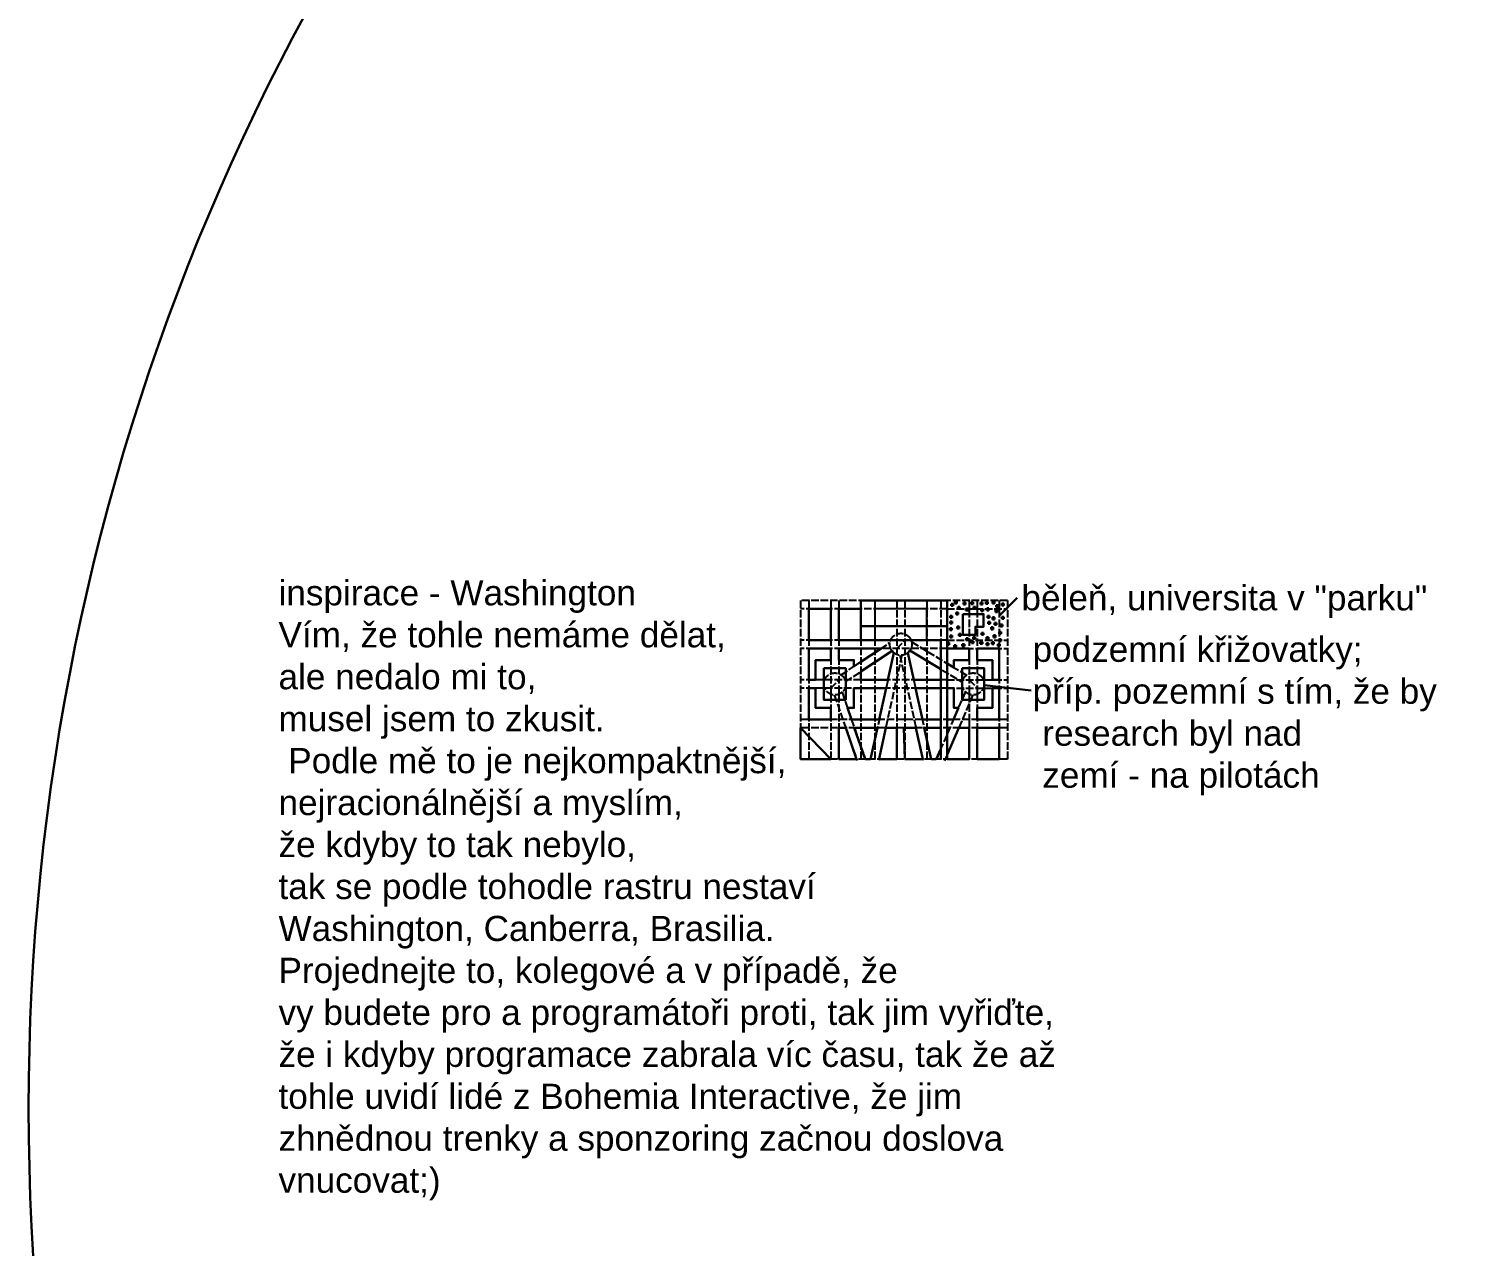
# Model space of a CAD drawing. Header units: millimetres. Extents: x -14568604 to 2614826, y -15966657 to 4339860.
# Drawn here: x -14568604 to -12293674, y -7589593 to -5654288 of the extents above; entities that cross this region are included whole.
import ezdxf

# ---------------------------------------------------------------- set-up
doc = ezdxf.new("R2010")
doc.units = ezdxf.units.MM
doc.linetypes.add('ACAD_ISO02W100', pattern=[15, 12, -3])
for name, color, linetype, lineweight in [('master plan', 7, 'Continuous', 30), ('research centra', 220, 'Continuous', 30), ('universita', 90, 'Continuous', 30), ('vodní plocha', 130, 'Continuous', 30)]:
    doc.layers.add(name, color=color, linetype=linetype, lineweight=lineweight)
doc.layers.add('občanská vybavenost', color=170, linetype='Continuous')
doc.layers.add('základní mřížka', color=50, linetype='ACAD_ISO02W100')
doc.styles.get("Standard").update_dxf_attribs({"font": 'arial.ttf'})

msp = doc.modelspace()

# ---------------------------------------------------------------- linework, layer by layer
at = {"layer": 'master plan', "ltscale": 1000}
for points in [[(-13328250.638, -6576267.398), (-13328250.638, -6626267.398), (-13293250.638, -6626267.398), (-13293250.638, -6576267.398), (-13328250.638, -6576267.398)], [(-13280250.638, -6576267.398), (-13280250.638, -6626267.398), (-13245250.647, -6626267.398), (-13245250.657, -6576267.398), (-13280250.638, -6576267.398)], [(-13245250.638, -6603787.048), (-13108250.638, -6603787.048)], [(-13317250.638, -6689267.398), (-13328250.638, -6689267.398), (-13328250.638, -6639267.391), (-13293250.638, -6639267.391), (-13293250.638, -6657767.401), (-13317250.638, -6657767.401), (-13317250.638, -6689267.398)], [(-13280250.638, -6657767.401), (-13280250.638, -6639267.398), (-13213167.395, -6639267.398), (-13245250.638, -6660503.45), (-13256250.638, -6667784.402), (-13256250.638, -6657767.401), (-13280250.638, -6657767.401)], [(-13161262.454, -6689267.398), (-13170690.649, -6646329.354), (-13167279.442, -6642607.85), (-13118250.638, -6672238.301), (-13118250.638, -6689267.398), (-13161262.454, -6689267.398)], [(-13108250.638, -6639267.398), (-13108250.638, -6663092.147), (-13097250.638, -6669739.973), (-13097250.638, -6657767.401), (-13073250.638, -6657767.401), (-13073250.638, -6639267.398), (-13108250.638, -6639267.398)], [(-13060250.619, -6639267.398), (-13060250.619, -6657767.401), (-13036250.638, -6657767.401), (-13036250.638, -6689267.398), (-13025250.638, -6689267.398), (-13025250.638, -6639267.398), (-13060250.638, -6639267.398)], [(-13245250.638, -6689267.398), (-13202238.817, -6689267.398), (-13192810.626, -6646329.355), (-13195719.717, -6643308.5), (-13245250.638, -6676093.252), (-13245250.638, -6689267.398)], [(-13304250.638, -6670767.401), (-13304250.638, -6720767.401), (-13269250.638, -6720767.401), (-13269250.638, -6670767.401), (-13304250.638, -6670767.401)], [(-13084250.638, -6670767.401), (-13084250.638, -6720767.401), (-13049250.638, -6720767.401), (-13049250.638, -6670767.401), (-13084250.638, -6670767.401)], [(-13293250.638, -6752267.398), (-13293250.638, -6733767.401), (-13317250.638, -6733767.401), (-13317250.638, -6702267.398), (-13328250.638, -6702267.398), (-13328250.638, -6752267.398), (-13293250.638, -6752267.398)], [(-13256250.638, -6702267.398), (-13205093.314, -6702267.398), (-13216072.146, -6752267.398), (-13260248.493, -6752267.398), (-13266673.178, -6733767.401), (-13256250.638, -6733767.401), (-13256250.638, -6702267.398)], [(-13158407.956, -6702267.398), (-13147429.12, -6752267.398), (-13118250.638, -6752267.398), (-13118250.638, -6702267.398), (-13158407.956, -6702267.398)], [(-13108250.638, -6702267.398), (-13108250.638, -6752267.398), (-13098177.936, -6752267.398), (-13090205.134, -6733767.401), (-13097250.638, -6733767.401), (-13097250.638, -6702267.398), (-13108250.638, -6702267.398)], [(-13060250.638, -6752267.398), (-13060250.638, -6733767.401), (-13036250.638, -6733767.401), (-13036250.638, -6702267.398), (-13025250.638, -6702267.398), (-13025250.638, -6752267.398), (-13060250.638, -6752267.398)], [(-12974483.397, -6706257.913), (-13049362.664, -6697744.36)], [(-13252131.446, -6815267.398), (-13269475.729, -6765324.222), (-13280250.638, -6765267.398), (-13280250.638, -6815267.398), (-13252131.446, -6815267.398)], [(-13255733.849, -6765267.398), (-13218926.642, -6765267.398), (-13229905.475, -6815267.398), (-13238369.833, -6815267.398), (-13255733.849, -6765267.398)], [(-13216901.873, -6816661.441), (-13205616.941, -6765267.398), (-13188250.638, -6765267.398), (-13188250.638, -6815267.398), (-13216595.773, -6815267.398)], [(-13175250.638, -6765267.398), (-13157884.325, -6765267.398), (-13146905.489, -6815267.398), (-13175250.638, -6815267.398), (-13176750.638, -6765267.398)], [(-13144574.623, -6765267.398), (-13118250.638, -6765267.398), (-13118250.638, -6798843.862), (-13125328.563, -6815267.398), (-13133595.787, -6815267.398), (-13144574.623, -6765267.398)], [(-13073250.638, -6815267.398), (-13073250.638, -6765267.398), (-13089624.595, -6765267.398), (-13108250.638, -6808487.051), (-13108250.638, -6815267.398), (-13073250.638, -6815267.398)], [(-13060250.638, -6815267.398), (-13060250.638, -6765267.398), (-13025250.638, -6765267.398), (-13025250.638, -6815267.398), (-13060250.638, -6815267.398)]]:
    msp.add_lwpolyline(points, dxfattribs=at)
at = {"layer": 'občanská vybavenost', "ltscale": 1000}
msp.add_lwpolyline([(-13223250.638, -6576267.398), (-13223250.638, -6626267.398), (-13140250.638, -6626267.398), (-13140250.638, -6576267.398), (-13223250.638, -6576267.398)], dxfattribs=at)
at = {"layer": 'research centra', "ltscale": 1000}
msp.add_circle((-10917474.931, -7370112.977), 3651129.127, dxfattribs=at)
at = {"layer": 'universita', "ltscale": 1000}
for points in [[(-13101989.949, -6571445.02), (-13101989.949, -6568195.02)], [(-13101989.949, -6568195.02), (-13098739.949, -6568195.02)], [(-13101989.941, -6571444.993), (-13098739.941, -6571444.993)], [(-13098739.949, -6571445.02), (-13098739.949, -6568195.02)], [(-13096167.213, -6568022.176), (-13096167.213, -6564772.176)], [(-13096167.213, -6564772.176), (-13092917.213, -6564772.176)], [(-13096167.206, -6568022.149), (-13092917.206, -6568022.149)], [(-13092917.213, -6568022.176), (-13092917.213, -6564772.176)], [(-13091029.645, -6576267.426), (-13091029.645, -6573017.426)], [(-13091029.645, -6573017.426), (-13087779.645, -6573017.426)], [(-13087779.645, -6576267.426), (-13087779.645, -6573017.426)], [(-13082295.64, -6569733.598), (-13082295.64, -6566483.598)], [(-13082295.64, -6566483.598), (-13079045.64, -6566483.598)], [(-13082295.633, -6569733.571), (-13079045.633, -6569733.571)], [(-13079045.64, -6569733.598), (-13079045.64, -6566483.598)], [(-13069965.299, -6569049.02), (-13069965.299, -6565799.02)], [(-13069965.299, -6565799.02), (-13066715.299, -6565799.02)], [(-13069965.291, -6569048.992), (-13066715.291, -6569048.992)], [(-13066715.299, -6569049.02), (-13066715.299, -6565799.02)], [(-13066368.863, -6576267.426), (-13066368.863, -6573017.426)], [(-13066368.863, -6573017.426), (-13063118.863, -6573017.426)], [(-13063118.863, -6576267.426), (-13063118.863, -6573017.426)], [(-13055066.074, -6569391.333), (-13055066.074, -6566141.333)], [(-13055066.074, -6566141.333), (-13051816.074, -6566141.333)], [(-13055066.067, -6569391.306), (-13051816.067, -6569391.306)], [(-13051816.074, -6569391.333), (-13051816.074, -6566141.333)], [(-13046503.362, -6568364.441), (-13046503.362, -6565114.441)], [(-13046503.362, -6565114.441), (-13043253.362, -6565114.441)], [(-13046503.354, -6568364.414), (-13043253.354, -6568364.414)], [(-13043253.362, -6568364.441), (-13043253.362, -6565114.441)], [(-13035931.561, -6567849.905), (-13035931.561, -6564599.905)], [(-13035931.561, -6564599.905), (-13032681.561, -6564599.905)], [(-13035931.554, -6567849.878), (-13032681.554, -6567849.878)], [(-13032681.561, -6567849.905), (-13032681.561, -6564599.905)], [(-13030405.391, -6573841.069), (-13030405.391, -6570591.069)], [(-13030405.391, -6570591.069), (-13027155.391, -6570591.069)], [(-13030405.383, -6573841.041), (-13027155.383, -6573841.041)], [(-13027155.391, -6573841.069), (-13027155.391, -6570591.069)], [(-13025250.638, -6587472.909), (-12996809.322, -6558670.478)], [(-13021344.93, -6571200.973), (-13021344.93, -6567950.973)], [(-13021344.93, -6567950.973), (-13018094.93, -6567950.973)], [(-13021344.922, -6571200.946), (-13018094.922, -6571200.946)], [(-13018094.93, -6571200.973), (-13018094.93, -6567950.973)], [(-13103531.18, -6590613.119), (-13103531.18, -6587363.119)], [(-13103531.18, -6587363.119), (-13100281.18, -6587363.119)], [(-13103531.18, -6599512.59), (-13103531.18, -6596262.59)], [(-13103531.18, -6596262.59), (-13100281.18, -6596262.59)], [(-13103531.172, -6590613.091), (-13100281.172, -6590613.091)], [(-13100281.18, -6590613.119), (-13100281.18, -6587363.119)], [(-13100281.18, -6599512.59), (-13100281.18, -6596262.59)], [(-13093769.721, -6585478.805), (-13093769.721, -6582228.805)], [(-13093769.721, -6582228.805), (-13090519.721, -6582228.805)], [(-13093769.713, -6585478.777), (-13090519.713, -6585478.777)], [(-13091029.637, -6576267.398), (-13087779.637, -6576267.398)], [(-13090519.721, -6585478.805), (-13090519.721, -6582228.805)], [(-13083250.628, -6584767.398), (-13050250.628, -6584767.398), (-13050250.628, -6604767.398), (-13063250.628, -6604767.398), (-13063250.628, -6617767.398), (-13083250.628, -6617767.398), (-13083250.628, -6584767.398)], [(-13078185.527, -6579146.515), (-13078185.527, -6575896.515)], [(-13078185.527, -6575896.515), (-13074935.527, -6575896.515)], [(-13078185.519, -6579146.488), (-13074935.519, -6579146.488)], [(-13074935.527, -6579146.515), (-13074935.527, -6575896.515)], [(-13066368.855, -6576267.398), (-13063118.855, -6576267.398)], [(-13053867.328, -6580344.491), (-13053867.328, -6577094.491)], [(-13053867.328, -6577094.491), (-13050617.328, -6577094.491)], [(-13053867.32, -6580344.464), (-13050617.32, -6580344.464)], [(-13050617.328, -6580344.491), (-13050617.328, -6577094.491)], [(-13044962.032, -6578804.202), (-13044962.032, -6575554.202)], [(-13044962.032, -6575554.202), (-13041712.032, -6575554.202)], [(-13044962.024, -6578804.174), (-13041712.024, -6578804.174)], [(-13043900.357, -6590691.706), (-13043900.357, -6587441.706)], [(-13043900.357, -6587441.706), (-13040650.357, -6587441.706)], [(-13043900.35, -6590691.678), (-13040650.35, -6590691.678)], [(-13042795.32, -6600189.343), (-13042795.32, -6596939.343)], [(-13042795.32, -6596939.343), (-13039545.32, -6596939.343)], [(-13041712.032, -6578804.202), (-13041712.032, -6575554.202)], [(-13040650.357, -6590691.706), (-13040650.357, -6587441.706)], [(-13039545.32, -6600189.343), (-13039545.32, -6596939.343)], [(-13035833.23, -6593121.324), (-13035833.23, -6589871.324)], [(-13035833.23, -6589871.324), (-13032583.23, -6589871.324)], [(-13035833.222, -6593121.296), (-13032583.222, -6593121.296)], [(-13032583.23, -6593121.324), (-13032583.23, -6589871.324)], [(-13031412.883, -6581856.717), (-13031412.883, -6578606.717)], [(-13031412.883, -6578606.717), (-13028162.883, -6578606.717)], [(-13031412.876, -6581856.69), (-13028162.876, -6581856.69)], [(-13028162.883, -6581856.717), (-13028162.883, -6578606.717)], [(-13021344.93, -6592145.314), (-13021344.93, -6588895.314)], [(-13021344.93, -6588895.314), (-13018094.93, -6588895.314)], [(-13021344.922, -6592145.287), (-13018094.922, -6592145.287)], [(-13018094.93, -6592145.314), (-13018094.93, -6588895.314)], [(-13103873.763, -6610123.531), (-13103873.763, -6606873.531)], [(-13103873.763, -6606873.531), (-13100623.763, -6606873.531)], [(-13103873.755, -6610123.504), (-13100623.755, -6610123.504)], [(-13103531.172, -6599512.562), (-13100281.172, -6599512.562)], [(-13103188.695, -6622103.581), (-13103188.695, -6618853.581)], [(-13103188.695, -6618853.581), (-13099938.695, -6618853.581)], [(-13100623.763, -6610123.531), (-13100623.763, -6606873.531)], [(-13099938.695, -6622103.581), (-13099938.695, -6618853.581)], [(-13092057.099, -6607898.663), (-13092057.099, -6604648.663)], [(-13092057.099, -6604648.663), (-13088807.099, -6604648.663)], [(-13092057.092, -6607898.636), (-13088807.092, -6607898.636)], [(-13089488.315, -6619365.267), (-13089488.315, -6616115.267)], [(-13089488.315, -6616115.267), (-13086238.315, -6616115.267)], [(-13089488.308, -6619365.24), (-13086238.308, -6619365.24)], [(-13088807.099, -6607898.663), (-13088807.099, -6604648.663)], [(-13086238.315, -6619365.267), (-13086238.315, -6616115.267)], [(-13053500.628, -6617767.398), (-13053500.628, -6614517.398)], [(-13053500.628, -6614517.398), (-13050250.628, -6614517.398)], [(-13053500.621, -6617767.371), (-13050250.621, -6617767.371)], [(-13050250.628, -6617767.398), (-13050250.628, -6614517.398)], [(-13042795.312, -6600189.316), (-13039545.312, -6600189.316)], [(-13038153.926, -6609024.283), (-13038153.926, -6605774.283)], [(-13038153.926, -6605774.283), (-13034903.926, -6605774.283)], [(-13038153.919, -6609024.256), (-13034903.919, -6609024.256)], [(-13034903.926, -6609024.283), (-13034903.926, -6605774.283)], [(-13034435.835, -6621713.094), (-13034435.835, -6618463.094)], [(-13034435.835, -6618463.094), (-13031185.835, -6618463.094)], [(-13032738.968, -6602066.778), (-13032738.968, -6598816.778)], [(-13032738.968, -6598816.778), (-13029488.968, -6598816.778)], [(-13032738.96, -6602066.75), (-13029488.96, -6602066.75)], [(-13031185.835, -6621713.094), (-13031185.835, -6618463.094)], [(-13029488.968, -6602066.778), (-13029488.968, -6598816.778)], [(-13025250.638, -6615938.049), (-13025250.638, -6612688.049)], [(-13025250.638, -6612688.049), (-13022000.638, -6612688.049)], [(-13025250.63, -6615938.021), (-13022000.63, -6615938.021)], [(-13023356.869, -6604711.89), (-13023356.869, -6601461.89)], [(-13023356.869, -6601461.89), (-13020106.869, -6601461.89)], [(-13023356.861, -6604711.863), (-13020106.861, -6604711.863)], [(-13022000.638, -6615938.049), (-13022000.638, -6612688.049)], [(-13020106.869, -6604711.89), (-13020106.869, -6601461.89)], [(-13108250.638, -6633399.052), (-13108250.638, -6630149.052)], [(-13108250.638, -6630149.052), (-13105000.638, -6630149.052)], [(-13108250.63, -6633399.025), (-13105000.63, -6633399.025)], [(-13105000.638, -6633399.052), (-13105000.638, -6630149.052)], [(-13103188.687, -6622103.553), (-13099938.687, -6622103.553)], [(-13096852.282, -6637335.39), (-13096852.282, -6634085.39)], [(-13096852.282, -6634085.39), (-13093602.282, -6634085.39)], [(-13096852.274, -6637335.363), (-13093602.274, -6637335.363)], [(-13093602.282, -6637335.39), (-13093602.282, -6634085.39)], [(-13084008.163, -6635623.92), (-13084008.163, -6632373.92)], [(-13084008.163, -6632373.92), (-13080758.163, -6632373.92)], [(-13084008.156, -6635623.892), (-13080758.156, -6635623.892)], [(-13080758.163, -6635623.92), (-13080758.163, -6632373.92)], [(-13077842.943, -6626267.426), (-13077842.943, -6623017.426)], [(-13077842.943, -6623017.426), (-13074592.943, -6623017.426)], [(-13077842.936, -6626267.398), (-13074592.936, -6626267.398)], [(-13074592.943, -6626267.426), (-13074592.943, -6623017.426)], [(-13069451.522, -6630767.426), (-13069451.522, -6627517.426)], [(-13069451.522, -6627517.426), (-13066201.522, -6627517.426)], [(-13069451.515, -6630767.398), (-13066201.515, -6630767.398)], [(-13066711.446, -6624157.316), (-13066711.446, -6620907.316)], [(-13066711.446, -6620907.316), (-13063461.446, -6620907.316)], [(-13066711.439, -6624157.289), (-13063461.439, -6624157.289)], [(-13066201.522, -6630767.426), (-13066201.522, -6627517.426)], [(-13063461.446, -6624157.316), (-13063461.446, -6620907.316)], [(-13055380.535, -6631855.692), (-13055380.535, -6628605.692)], [(-13055380.535, -6628605.692), (-13052130.535, -6628605.692)], [(-13055380.528, -6631855.665), (-13052130.528, -6631855.665)], [(-13052130.535, -6631855.692), (-13052130.535, -6628605.692)], [(-13045823.702, -6634201.459), (-13045823.702, -6630951.459)], [(-13045823.702, -6630951.459), (-13042573.702, -6630951.459)], [(-13045823.694, -6634201.432), (-13042573.694, -6634201.432)], [(-13045447.488, -6624595.991), (-13045447.488, -6621345.991)], [(-13045447.488, -6621345.991), (-13042197.488, -6621345.991)], [(-13045447.481, -6624595.964), (-13042197.481, -6624595.964)], [(-13042573.702, -6634201.459), (-13042573.702, -6630951.459)], [(-13042197.488, -6624595.991), (-13042197.488, -6621345.991)], [(-13037105.234, -6632525.925), (-13037105.234, -6629275.925)], [(-13037105.234, -6629275.925), (-13033855.234, -6629275.925)], [(-13037105.226, -6632525.898), (-13033855.226, -6632525.898)], [(-13034435.827, -6621713.066), (-13031185.827, -6621713.066)], [(-13033855.234, -6632525.925), (-13033855.234, -6629275.925)], [(-13027548.4, -6635541.876), (-13027548.4, -6632291.876)], [(-13027548.4, -6632291.876), (-13024298.4, -6632291.876)], [(-13027548.393, -6635541.849), (-13024298.393, -6635541.849)], [(-13025250.638, -6628001.95), (-13025250.638, -6624751.95)], [(-13025250.638, -6624751.95), (-13022000.638, -6624751.95)], [(-13025250.63, -6628001.923), (-13022000.63, -6628001.923)], [(-13024298.4, -6635541.876), (-13024298.4, -6632291.876)], [(-13022000.638, -6628001.95), (-13022000.638, -6624751.95)]]:
    msp.add_lwpolyline(points, dxfattribs=at)
at = {"layer": 'vodní plocha', "ltscale": 1000}
for points in [[(-13108250.638, -6815267.398), (-13108250.638, -6563267.398), (-13245250.638, -6563267.398)], [(-13118250.638, -6626267.398), (-13245250.638, -6626267.398), (-13245250.638, -6563267.398)], [(-13118250.638, -6626267.398), (-13118250.638, -6815267.398)], [(-13341250.638, -6765267.398), (-13293250.638, -6815267.398), (-13341250.638, -6815267.398), (-13341250.638, -6765267.398)]]:
    msp.add_lwpolyline(points, dxfattribs=at)
at = {"layer": 'základní mřížka', "ltscale": 1000}
for points in [[(-13012250.638, -6563267.398), (-13341250.638, -6563267.398)], [(-13341250.638, -6563267.398), (-13341250.638, -6815267.398)], [(-13341250.638, -6563267.398), (-13341250.638, -6815267.398)], [(-13328250.638, -6563267.398), (-13328250.638, -6815267.398)], [(-13293250.638, -6563267.398), (-13293250.638, -6815267.398)], [(-13280250.638, -6563267.398), (-13280250.638, -6815267.398)], [(-13245250.638, -6563267.398), (-13245250.638, -6815267.398)], [(-13223250.638, -6563267.398), (-13223250.638, -6815267.398)], [(-13188250.638, -6563267.398), (-13188250.638, -6815267.398)], [(-13175250.638, -6563267.398), (-13175250.638, -6815267.398)], [(-13140250.638, -6563267.398), (-13140250.638, -6815267.398)], [(-13118250.638, -6563267.398), (-13118250.638, -6815267.398)], [(-13108250.638, -6563267.398), (-13108250.638, -6815267.398)], [(-13073250.638, -6563267.398), (-13073250.638, -6802267.398)], [(-13060250.638, -6563267.398), (-13060250.638, -6815267.398)], [(-13025250.638, -6563267.398), (-13025250.638, -6815267.398)], [(-13012250.638, -6563267.398), (-13012250.638, -6815267.398)], [(-13012250.638, -6563267.398), (-13012250.638, -6815267.398)], [(-13245250.657, -6576267.398), (-13341250.657, -6576267.398)], [(-13108250.638, -6576267.398), (-13245250.638, -6576267.398)], [(-13108250.619, -6576267.398), (-13012250.619, -6576267.398)], [(-13245250.647, -6626267.398), (-13341250.647, -6626267.398)], [(-13245250.647, -6639267.398), (-13341250.647, -6639267.398)], [(-13245250.638, -6639267.391), (-13341250.638, -6639267.391)], [(-13276789.379, -6681379.093), (-13199013.992, -6629899.194)], [(-13108250.638, -6626267.398), (-13245250.638, -6626267.398)], [(-13108250.638, -6639267.398), (-13245250.638, -6639267.398)], [(-13188250.638, -6639267.398), (-13175250.638, -6626267.398)], [(-13167279.442, -6642607.85), (-13084018.494, -6692926.423)], [(-13167279.442, -6642607.85), (-13084018.494, -6692926.423)], [(-13164660.797, -6629000.79), (-13077294.514, -6681800.413)], [(-13108250.628, -6639267.391), (-13012250.628, -6639267.391)], [(-13108250.619, -6626267.398), (-13012250.619, -6626267.398)], [(-13108250.619, -6639267.398), (-13012250.619, -6639267.398)], [(-13269614.054, -6692219.513), (-13195719.717, -6643308.5)], [(-13192810.626, -6646329.355), (-13229599.378, -6813873.366)], [(-13180353.359, -6650211.527), (-13216901.873, -6816661.441)], [(-13183147.915, -6650211.527), (-13146599.39, -6816661.437)], [(-13170690.649, -6646329.354), (-13133901.885, -6813873.36)], [(-13245250.638, -6689267.398), (-13341250.638, -6689267.398)], [(-13245250.638, -6702267.398), (-13341250.638, -6702267.398)], [(-13293250.638, -6702267.398), (-13280250.638, -6689267.398)], [(-13275280.015, -6708983.858), (-13239110.37, -6813135.009)], [(-13108250.638, -6689267.398), (-13245250.638, -6689267.398)], [(-13108250.638, -6702267.398), (-13245250.638, -6702267.398)], [(-13108250.638, -6702267.398), (-13245250.638, -6702267.398)], [(-13079150.459, -6708116.262), (-13124219.901, -6812694.871)], [(-13108250.638, -6689267.398), (-13012250.638, -6689267.398)], [(-13108250.638, -6702267.398), (-13012250.638, -6702267.398)], [(-13073250.638, -6689267.398), (-13060250.638, -6702267.398)], [(-13287560.551, -6713248.647), (-13251390.906, -6817399.798)], [(-13067211.933, -6713261.317), (-13112281.375, -6817839.926)], [(-13012250.638, -6752267.398), (-13341250.638, -6752267.398)], [(-13073250.638, -6752267.398), (-13073250.638, -6815267.398)], [(-13012250.638, -6765267.398), (-13341250.638, -6765267.398)], [(-13012250.638, -6765267.398), (-13341250.638, -6765267.398)], [(-13012250.638, -6815267.398), (-13341250.638, -6815267.398)]]:
    msp.add_lwpolyline(points, dxfattribs=at)
for centre in [(-13181750.638, -6632767.398), (-13286750.638, -6695767.398), (-13066750.638, -6695767.398)]:
    msp.add_circle(centre, 17500, dxfattribs=at)

# ---------------------------------------------------------------- texts
at = {"layer": 'občanská vybavenost', "ltscale": 1000, "char_height": 40000, "attachment_point": 1}
for s, insert in [('inspirace - Washington\\PVím, že tohle nemáme dělat,\\Pale nedalo mi to, \\Pmusel jsem to zkusit.\\P Podle mě to je nejkompaktnější, \\Pnejracionálnější a myslím, \\Pže kdyby to tak nebylo, \\Ptak se podle tohodle rastru nestaví\\PWashington, Canberra, Brasilia. \\PProjednejte to, kolegové a v případě, že\\Pvy budete pro a programátoři proti, tak jim vyřiďte, že i kdyby programace zabrala víc času, tak že až tohle uvidí lidé z Bohemia Interactive, že jim zhnědnou trenky a sponzoring začnou doslova vnucovat;)', (-14171276.308, -6530873.944)), ('běleň, universita v "parku"', (-12989985.288, -6538827.316)), ('podzemní křižovatky;\\Ppříp. pozemní s tím, že by\\P research byl nad\\P zemí - na pilotách', (-12972370.374, -6620634.122))]:
    msp.add_mtext_dynamic_manual_height_columns(s, width=1275375.21005, gutter_width=12.5, heights=[0], dxfattribs=dict(at, insert=insert))

doc.saveas('drawing.dxf')
